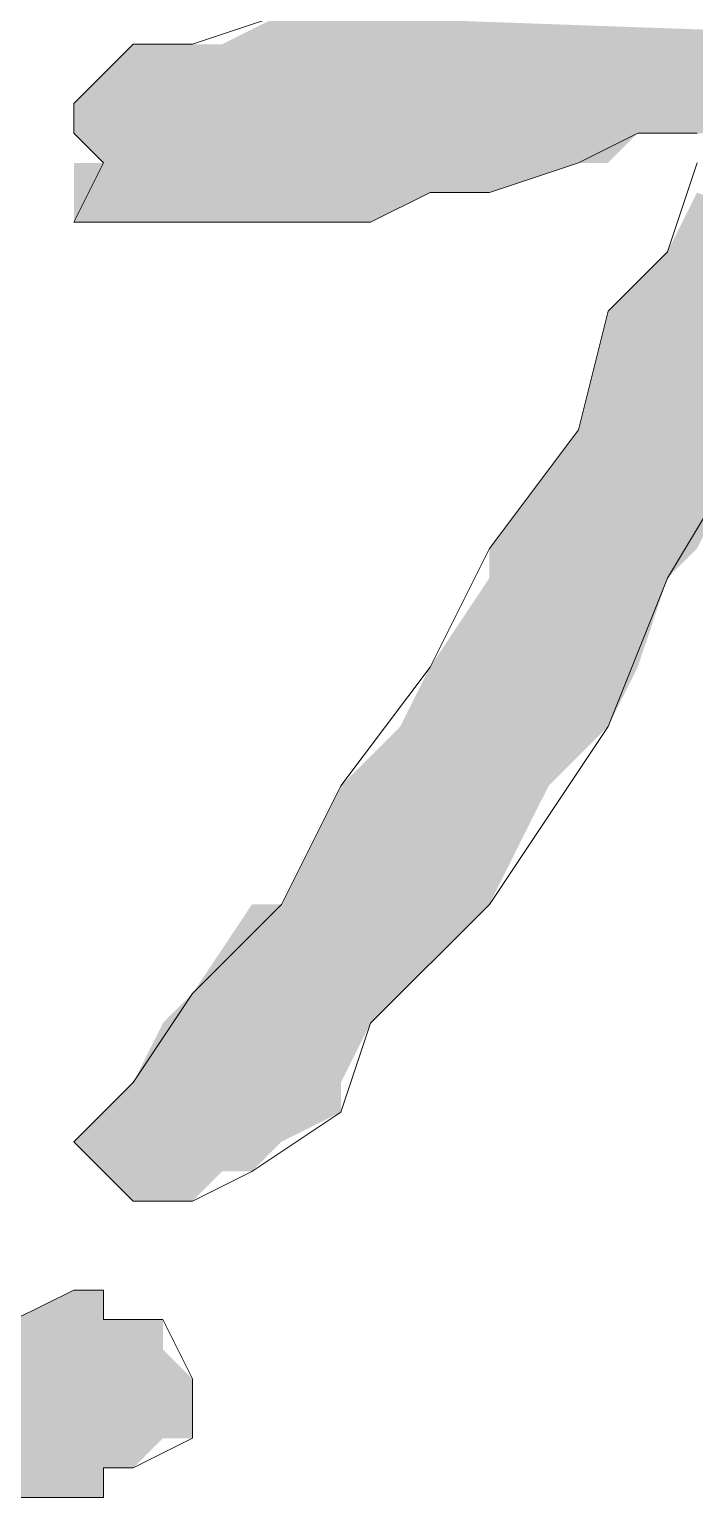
# Model space of a CAD drawing. Header units: millimetres. Extents: x 24 to 410, y 10 to 282.
# Drawn here: x 307.827 to 308.776, y 13.123 to 15.219 of the extents above; entities that cross this region are included whole.
import ezdxf

# ---------------------------------------------------------------- set-up
doc = ezdxf.new("R2010")
doc.units = ezdxf.units.MM
doc.layers.add('Watermark', color=7, linetype='Continuous')

msp = doc.modelspace()

# ---------------------------------------------------------------- hatches: boundary and pattern name
at = {"layer": 'Watermark'}
h = msp.add_hatch(color=256, dxfattribs=at)
h.dxf.hatch_style = 2
h.paths.add_polyline_path([(308.186667, 15.24), (308.102, 15.197667), (309.372, 15.197667)])
h = msp.add_hatch(color=256, dxfattribs=at)
h.dxf.hatch_style = 2
h.paths.add_polyline_path([(307.975, 15.197667), (307.932667, 15.155333), (309.202667, 15.155333)])
h = msp.add_hatch(color=256, dxfattribs=at)
h.dxf.hatch_style = 2
h.paths.add_polyline_path([(308.059667, 15.197667), (307.975, 15.197667), (309.329667, 15.197667)])
h = msp.add_hatch(color=256, dxfattribs=at)
h.dxf.hatch_style = 2
h.paths.add_polyline_path([(307.975, 15.197667), (309.329667, 15.197667)])
h = msp.add_hatch(color=256, dxfattribs=at)
h.dxf.hatch_style = 2
h.paths.add_polyline_path([(307.975, 15.197667), (309.329667, 15.197667)])
h = msp.add_hatch(color=256, dxfattribs=at)
h.dxf.hatch_style = 2
h.paths.add_polyline_path([(307.975, 15.197667), (309.329667, 15.197667), (309.202667, 15.155333)])
h = msp.add_hatch(color=256, dxfattribs=at)
h.dxf.hatch_style = 2
h.paths.add_polyline_path([(308.102, 15.197667), (308.059667, 15.197667), (309.329667, 15.197667)])
h = msp.add_hatch(color=256, dxfattribs=at)
h.dxf.hatch_style = 2
h.paths.add_polyline_path([(308.059667, 15.197667), (309.329667, 15.197667)])
h = msp.add_hatch(color=256, dxfattribs=at)
h.dxf.hatch_style = 2
h.paths.add_polyline_path([(308.102, 15.197667), (309.372, 15.197667), (309.329667, 15.197667)])
h = msp.add_hatch(color=256, dxfattribs=at)
h.dxf.hatch_style = 2
h.paths.add_polyline_path([(307.932667, 15.155333), (307.890333, 15.113), (309.160333, 15.113)])
h = msp.add_hatch(color=256, dxfattribs=at)
h.dxf.hatch_style = 2
h.paths.add_polyline_path([(307.932667, 15.155333), (309.202667, 15.155333), (309.160333, 15.113)])
h = msp.add_hatch(color=256, dxfattribs=at)
h.dxf.hatch_style = 2
h.paths.add_polyline_path([(307.890333, 15.113), (309.160333, 15.113)])
h = msp.add_hatch(color=256, dxfattribs=at)
h.dxf.hatch_style = 2
h.paths.add_polyline_path([(307.890333, 15.113), (309.160333, 15.113)])
h = msp.add_hatch(color=256, dxfattribs=at)
h.dxf.hatch_style = 2
h.paths.add_polyline_path([(307.890333, 15.113), (309.118, 15.113)])
h = msp.add_hatch(color=256, dxfattribs=at)
h.dxf.hatch_style = 2
h.paths.add_polyline_path([(307.890333, 15.113), (309.160333, 15.113), (309.118, 15.113)])
h = msp.add_hatch(color=256, dxfattribs=at)
h.dxf.hatch_style = 2
h.paths.add_polyline_path([(307.890333, 15.113), (307.890333, 15.070667), (309.118, 15.070667)])
h = msp.add_hatch(color=256, dxfattribs=at)
h.dxf.hatch_style = 2
h.paths.add_polyline_path([(307.890333, 15.113), (309.118, 15.113), (309.118, 15.070667)])
h = msp.add_hatch(color=256, dxfattribs=at)
h.dxf.hatch_style = 2
h.paths.add_polyline_path([(307.890333, 15.070667), (309.118, 15.070667)])
h = msp.add_hatch(color=256, dxfattribs=at)
h.dxf.hatch_style = 2
h.paths.add_polyline_path([(307.890333, 15.070667), (309.118, 15.070667)])
h = msp.add_hatch(color=256, dxfattribs=at)
h.dxf.hatch_style = 2
h.paths.add_polyline_path([(307.890333, 15.070667), (308.737, 15.070667)])
h = msp.add_hatch(color=256, dxfattribs=at)
h.dxf.hatch_style = 2
h.paths.add_polyline_path([(307.890333, 15.070667), (308.737, 15.070667)])
h = msp.add_hatch(color=256, dxfattribs=at)
h.dxf.hatch_style = 2
h.paths.add_polyline_path([(307.890333, 15.070667), (308.694667, 15.070667)])
h = msp.add_hatch(color=256, dxfattribs=at)
h.dxf.hatch_style = 2
h.paths.add_polyline_path([(307.890333, 15.070667), (308.737, 15.070667), (308.694667, 15.070667)])
h = msp.add_hatch(color=256, dxfattribs=at)
h.dxf.hatch_style = 2
h.paths.add_polyline_path([(307.890333, 15.070667), (307.932667, 15.028333), (308.652333, 15.028333)])
h = msp.add_hatch(color=256, dxfattribs=at)
h.dxf.hatch_style = 2
h.paths.add_polyline_path([(307.890333, 15.070667), (308.694667, 15.070667), (308.652333, 15.028333)])
h = msp.add_hatch(color=256, dxfattribs=at)
h.dxf.hatch_style = 2
h.paths.add_polyline_path([(308.737, 15.070667), (309.118, 15.070667)])
h = msp.add_hatch(color=256, dxfattribs=at)
h.dxf.hatch_style = 2
h.paths.add_polyline_path([(308.737, 15.070667), (309.118, 15.070667)])
h = msp.add_hatch(color=256, dxfattribs=at)
h.dxf.hatch_style = 2
h.paths.add_polyline_path([(307.932667, 15.028333), (307.890333, 15.028333), (308.61, 15.028333)])
h = msp.add_hatch(color=256, dxfattribs=at)
h.dxf.hatch_style = 2
h.paths.add_polyline_path([(307.890333, 15.028333), (307.890333, 14.986), (308.483, 14.986)])
h = msp.add_hatch(color=256, dxfattribs=at)
h.dxf.hatch_style = 2
h.paths.add_polyline_path([(307.890333, 15.028333), (308.61, 15.028333), (308.483, 14.986)])
h = msp.add_hatch(color=256, dxfattribs=at)
h.dxf.hatch_style = 2
h.paths.add_polyline_path([(307.932667, 15.028333), (308.652333, 15.028333), (308.61, 15.028333)])
h = msp.add_hatch(color=256, dxfattribs=at)
h.dxf.hatch_style = 2
h.paths.add_polyline_path([(307.890333, 14.986), (308.398333, 14.986)])
h = msp.add_hatch(color=256, dxfattribs=at)
h.dxf.hatch_style = 2
h.paths.add_polyline_path([(307.890333, 14.986), (308.483, 14.986), (308.398333, 14.986)])
h = msp.add_hatch(color=256, dxfattribs=at)
h.dxf.hatch_style = 2
h.paths.add_polyline_path([(307.890333, 14.986), (307.890333, 14.943667), (308.313667, 14.943667)])
h = msp.add_hatch(color=256, dxfattribs=at)
h.dxf.hatch_style = 2
h.paths.add_polyline_path([(307.890333, 14.986), (308.398333, 14.986), (308.313667, 14.943667)])
h = msp.add_hatch(color=256, dxfattribs=at)
h.dxf.hatch_style = 2
h.paths.add_polyline_path([(308.779333, 14.986), (308.737, 14.901333), (308.991, 14.901333)])
h = msp.add_hatch(color=256, dxfattribs=at)
h.dxf.hatch_style = 2
h.paths.add_polyline_path([(307.890333, 14.943667), (308.229, 14.943667)])
h = msp.add_hatch(color=256, dxfattribs=at)
h.dxf.hatch_style = 2
h.paths.add_polyline_path([(307.890333, 14.943667), (308.313667, 14.943667), (308.229, 14.943667)])
h = msp.add_hatch(color=256, dxfattribs=at)
h.dxf.hatch_style = 2
h.paths.add_polyline_path([(307.890333, 14.943667), (308.229, 14.943667)])
h = msp.add_hatch(color=256, dxfattribs=at)
h.dxf.hatch_style = 2
h.paths.add_polyline_path([(307.890333, 14.943667), (308.229, 14.943667)])
h = msp.add_hatch(color=256, dxfattribs=at)
h.dxf.hatch_style = 2
h.paths.add_polyline_path([(307.890333, 14.943667), (308.186667, 14.943667)])
h = msp.add_hatch(color=256, dxfattribs=at)
h.dxf.hatch_style = 2
h.paths.add_polyline_path([(307.890333, 14.943667), (308.229, 14.943667), (308.186667, 14.943667)])
h = msp.add_hatch(color=256, dxfattribs=at)
h.dxf.hatch_style = 2
h.paths.add_polyline_path([(307.890333, 14.943667), (307.975, 14.943667)])
h = msp.add_hatch(color=256, dxfattribs=at)
h.dxf.hatch_style = 2
h.paths.add_polyline_path([(307.890333, 14.943667), (308.017333, 14.943667), (307.975, 14.943667)])
h = msp.add_hatch(color=256, dxfattribs=at)
h.dxf.hatch_style = 2
h.paths.add_polyline_path([(307.932667, 14.943667), (307.975, 14.943667)])
h = msp.add_hatch(color=256, dxfattribs=at)
h.dxf.hatch_style = 2
h.paths.add_polyline_path([(307.932667, 14.943667), (307.975, 14.943667)])
h = msp.add_hatch(color=256, dxfattribs=at)
h.dxf.hatch_style = 2
h.paths.add_polyline_path([(307.932667, 14.943667), (307.975, 14.943667)])
h = msp.add_hatch(color=256, dxfattribs=at)
h.dxf.hatch_style = 2
h.paths.add_polyline_path([(308.017333, 14.943667), (308.186667, 14.943667), (308.144333, 14.943667)])
h = msp.add_hatch(color=256, dxfattribs=at)
h.dxf.hatch_style = 2
h.paths.add_polyline_path([(308.737, 14.901333), (308.652333, 14.816667), (308.948667, 14.816667)])
h = msp.add_hatch(color=256, dxfattribs=at)
h.dxf.hatch_style = 2
h.paths.add_polyline_path([(308.737, 14.901333), (308.991, 14.901333)])
h = msp.add_hatch(color=256, dxfattribs=at)
h.dxf.hatch_style = 2
h.paths.add_polyline_path([(308.737, 14.901333), (308.991, 14.901333)])
h = msp.add_hatch(color=256, dxfattribs=at)
h.dxf.hatch_style = 2
h.paths.add_polyline_path([(308.737, 14.901333), (308.991, 14.901333), (308.948667, 14.816667)])
h = msp.add_hatch(color=256, dxfattribs=at)
h.dxf.hatch_style = 2
h.paths.add_polyline_path([(308.652333, 14.816667), (308.61, 14.647333), (308.864, 14.647333)])
h = msp.add_hatch(color=256, dxfattribs=at)
h.dxf.hatch_style = 2
h.paths.add_polyline_path([(308.652333, 14.816667), (308.948667, 14.816667), (308.864, 14.647333)])
h = msp.add_hatch(color=256, dxfattribs=at)
h.dxf.hatch_style = 2
h.paths.add_polyline_path([(308.61, 14.647333), (308.483, 14.478), (308.779333, 14.478)])
h = msp.add_hatch(color=256, dxfattribs=at)
h.dxf.hatch_style = 2
h.paths.add_polyline_path([(308.61, 14.647333), (308.864, 14.647333)])
h = msp.add_hatch(color=256, dxfattribs=at)
h.dxf.hatch_style = 2
h.paths.add_polyline_path([(308.61, 14.647333), (308.864, 14.647333)])
h = msp.add_hatch(color=256, dxfattribs=at)
h.dxf.hatch_style = 2
h.paths.add_polyline_path([(308.61, 14.647333), (308.864, 14.647333), (308.779333, 14.478)])
h = msp.add_hatch(color=256, dxfattribs=at)
h.dxf.hatch_style = 2
h.paths.add_polyline_path([(308.483, 14.478), (308.483, 14.435667), (308.737, 14.435667)])
h = msp.add_hatch(color=256, dxfattribs=at)
h.dxf.hatch_style = 2
h.paths.add_polyline_path([(308.483, 14.478), (308.779333, 14.478), (308.737, 14.435667)])
h = msp.add_hatch(color=256, dxfattribs=at)
h.dxf.hatch_style = 2
h.paths.add_polyline_path([(308.483, 14.435667), (308.398333, 14.308667), (308.694667, 14.308667)])
h = msp.add_hatch(color=256, dxfattribs=at)
h.dxf.hatch_style = 2
h.paths.add_polyline_path([(308.483, 14.435667), (308.737, 14.435667), (308.694667, 14.308667)])
h = msp.add_hatch(color=256, dxfattribs=at)
h.dxf.hatch_style = 2
h.paths.add_polyline_path([(308.398333, 14.308667), (308.356, 14.224), (308.652333, 14.224)])
h = msp.add_hatch(color=256, dxfattribs=at)
h.dxf.hatch_style = 2
h.paths.add_polyline_path([(308.398333, 14.308667), (308.694667, 14.308667), (308.652333, 14.224)])
h = msp.add_hatch(color=256, dxfattribs=at)
h.dxf.hatch_style = 2
h.paths.add_polyline_path([(308.356, 14.224), (308.271333, 14.139333), (308.567667, 14.139333)])
h = msp.add_hatch(color=256, dxfattribs=at)
h.dxf.hatch_style = 2
h.paths.add_polyline_path([(308.356, 14.224), (308.652333, 14.224), (308.567667, 14.139333)])
h = msp.add_hatch(color=256, dxfattribs=at)
h.dxf.hatch_style = 2
h.paths.add_polyline_path([(308.271333, 14.139333), (308.186667, 13.97), (308.483, 13.97)])
h = msp.add_hatch(color=256, dxfattribs=at)
h.dxf.hatch_style = 2
h.paths.add_polyline_path([(308.271333, 14.139333), (308.567667, 14.139333), (308.483, 13.97)])
h = msp.add_hatch(color=256, dxfattribs=at)
h.dxf.hatch_style = 2
h.paths.add_polyline_path([(308.144333, 13.97), (308.059667, 13.843), (308.356, 13.843)])
h = msp.add_hatch(color=256, dxfattribs=at)
h.dxf.hatch_style = 2
h.paths.add_polyline_path([(308.186667, 13.97), (308.144333, 13.97), (308.483, 13.97)])
h = msp.add_hatch(color=256, dxfattribs=at)
h.dxf.hatch_style = 2
h.paths.add_polyline_path([(308.144333, 13.97), (308.483, 13.97), (308.356, 13.843)])
h = msp.add_hatch(color=256, dxfattribs=at)
h.dxf.hatch_style = 2
h.paths.add_polyline_path([(308.186667, 13.97), (308.483, 13.97)])
h = msp.add_hatch(color=256, dxfattribs=at)
h.dxf.hatch_style = 2
h.paths.add_polyline_path([(308.059667, 13.843), (308.017333, 13.800667), (308.313667, 13.800667)])
h = msp.add_hatch(color=256, dxfattribs=at)
h.dxf.hatch_style = 2
h.paths.add_polyline_path([(308.059667, 13.843), (308.356, 13.843), (308.313667, 13.800667)])
h = msp.add_hatch(color=256, dxfattribs=at)
h.dxf.hatch_style = 2
h.paths.add_polyline_path([(308.017333, 13.800667), (307.975, 13.716), (308.271333, 13.716)])
h = msp.add_hatch(color=256, dxfattribs=at)
h.dxf.hatch_style = 2
h.paths.add_polyline_path([(308.017333, 13.800667), (308.313667, 13.800667), (308.271333, 13.716)])
h = msp.add_hatch(color=256, dxfattribs=at)
h.dxf.hatch_style = 2
h.paths.add_polyline_path([(307.975, 13.716), (307.932667, 13.673667), (308.271333, 13.673667)])
h = msp.add_hatch(color=256, dxfattribs=at)
h.dxf.hatch_style = 2
h.paths.add_polyline_path([(307.975, 13.716), (308.271333, 13.716), (308.271333, 13.673667)])
h = msp.add_hatch(color=256, dxfattribs=at)
h.dxf.hatch_style = 2
h.paths.add_polyline_path([(307.932667, 13.673667), (307.890333, 13.631333), (308.186667, 13.631333)])
h = msp.add_hatch(color=256, dxfattribs=at)
h.dxf.hatch_style = 2
h.paths.add_polyline_path([(307.932667, 13.673667), (308.271333, 13.673667)])
h = msp.add_hatch(color=256, dxfattribs=at)
h.dxf.hatch_style = 2
h.paths.add_polyline_path([(307.932667, 13.673667), (308.271333, 13.673667)])
h = msp.add_hatch(color=256, dxfattribs=at)
h.dxf.hatch_style = 2
h.paths.add_polyline_path([(307.932667, 13.673667), (308.271333, 13.673667), (308.186667, 13.631333)])
h = msp.add_hatch(color=256, dxfattribs=at)
h.dxf.hatch_style = 2
h.paths.add_polyline_path([(307.890333, 13.631333), (307.932667, 13.589), (308.144333, 13.589)])
h = msp.add_hatch(color=256, dxfattribs=at)
h.dxf.hatch_style = 2
h.paths.add_polyline_path([(307.890333, 13.631333), (308.186667, 13.631333), (308.144333, 13.589)])
h = msp.add_hatch(color=256, dxfattribs=at)
h.dxf.hatch_style = 2
h.paths.add_polyline_path([(307.932667, 13.589), (308.102, 13.589)])
h = msp.add_hatch(color=256, dxfattribs=at)
h.dxf.hatch_style = 2
h.paths.add_polyline_path([(307.932667, 13.589), (308.144333, 13.589), (308.102, 13.589)])
h = msp.add_hatch(color=256, dxfattribs=at)
h.dxf.hatch_style = 2
h.paths.add_polyline_path([(307.932667, 13.589), (307.975, 13.546667), (308.059667, 13.546667)])
h = msp.add_hatch(color=256, dxfattribs=at)
h.dxf.hatch_style = 2
h.paths.add_polyline_path([(307.932667, 13.589), (308.102, 13.589), (308.059667, 13.546667)])
h = msp.add_hatch(color=256, dxfattribs=at)
h.dxf.hatch_style = 2
h.paths.add_polyline_path([(307.975, 13.546667), (308.059667, 13.546667)])
h = msp.add_hatch(color=256, dxfattribs=at)
h.dxf.hatch_style = 2
h.paths.add_polyline_path([(307.975, 13.546667), (308.059667, 13.546667)])
h = msp.add_hatch(color=256, dxfattribs=at)
h.dxf.hatch_style = 2
h.paths.add_polyline_path([(308.017333, 13.546667), (308.059667, 13.546667)])
h = msp.add_hatch(color=256, dxfattribs=at)
h.dxf.hatch_style = 2
h.paths.add_polyline_path([(307.890333, 13.419667), (307.805667, 13.377333), (307.932667, 13.377333)])
h = msp.add_hatch(color=256, dxfattribs=at)
h.dxf.hatch_style = 2
h.paths.add_polyline_path([(307.890333, 13.419667), (307.932667, 13.419667)])
h = msp.add_hatch(color=256, dxfattribs=at)
h.dxf.hatch_style = 2
h.paths.add_polyline_path([(307.890333, 13.419667), (307.932667, 13.419667), (307.932667, 13.377333)])
h = msp.add_hatch(color=256, dxfattribs=at)
h.dxf.hatch_style = 2
h.paths.add_polyline_path([(305.985333, 13.377333), (307.932667, 13.377333)])
h = msp.add_hatch(color=256, dxfattribs=at)
h.dxf.hatch_style = 2
h.paths.add_polyline_path([(305.985333, 13.377333), (307.932667, 13.377333)])
h = msp.add_hatch(color=256, dxfattribs=at)
h.dxf.hatch_style = 2
h.paths.add_polyline_path([(305.985333, 13.377333), (307.932667, 13.377333)])
h = msp.add_hatch(color=256, dxfattribs=at)
h.dxf.hatch_style = 2
h.paths.add_polyline_path([(305.985333, 13.377333), (307.932667, 13.377333)])
h = msp.add_hatch(color=256, dxfattribs=at)
h.dxf.hatch_style = 2
h.paths.add_polyline_path([(306.027667, 13.377333), (308.017333, 13.377333)])
h = msp.add_hatch(color=256, dxfattribs=at)
h.dxf.hatch_style = 2
h.paths.add_polyline_path([(306.027667, 13.377333), (308.017333, 13.377333)])
h = msp.add_hatch(color=256, dxfattribs=at)
h.dxf.hatch_style = 2
h.paths.add_polyline_path([(306.112333, 13.377333), (306.197, 13.335), (308.017333, 13.335)])
h = msp.add_hatch(color=256, dxfattribs=at)
h.dxf.hatch_style = 2
h.paths.add_polyline_path([(306.112333, 13.377333), (308.017333, 13.377333), (308.017333, 13.335)])
h = msp.add_hatch(color=256, dxfattribs=at)
h.dxf.hatch_style = 2
h.paths.add_polyline_path([(307.805667, 13.377333), (307.932667, 13.377333)])
h = msp.add_hatch(color=256, dxfattribs=at)
h.dxf.hatch_style = 2
h.paths.add_polyline_path([(307.805667, 13.377333), (307.932667, 13.377333)])
h = msp.add_hatch(color=256, dxfattribs=at)
h.dxf.hatch_style = 2
h.paths.add_polyline_path([(306.197, 13.335), (306.281667, 13.292667), (308.059667, 13.292667)])
h = msp.add_hatch(color=256, dxfattribs=at)
h.dxf.hatch_style = 2
h.paths.add_polyline_path([(306.197, 13.335), (308.017333, 13.335), (308.059667, 13.292667)])
h = msp.add_hatch(color=256, dxfattribs=at)
h.dxf.hatch_style = 2
h.paths.add_polyline_path([(306.281667, 13.292667), (308.059667, 13.292667)])
h = msp.add_hatch(color=256, dxfattribs=at)
h.dxf.hatch_style = 2
h.paths.add_polyline_path([(306.281667, 13.292667), (308.059667, 13.292667)])
h = msp.add_hatch(color=256, dxfattribs=at)
h.dxf.hatch_style = 2
h.paths.add_polyline_path([(306.324, 13.292667), (306.451, 13.250333), (308.059667, 13.250333)])
h = msp.add_hatch(color=256, dxfattribs=at)
h.dxf.hatch_style = 2
h.paths.add_polyline_path([(306.324, 13.292667), (308.059667, 13.292667), (308.059667, 13.250333)])
h = msp.add_hatch(color=256, dxfattribs=at)
h.dxf.hatch_style = 2
h.paths.add_polyline_path([(306.578, 13.250333), (308.059667, 13.250333)])
h = msp.add_hatch(color=256, dxfattribs=at)
h.dxf.hatch_style = 2
h.paths.add_polyline_path([(306.578, 13.250333), (308.059667, 13.250333)])
h = msp.add_hatch(color=256, dxfattribs=at)
h.dxf.hatch_style = 2
h.paths.add_polyline_path([(306.578, 13.250333), (308.059667, 13.250333)])
h = msp.add_hatch(color=256, dxfattribs=at)
h.dxf.hatch_style = 2
h.paths.add_polyline_path([(306.578, 13.250333), (308.059667, 13.250333)])
h = msp.add_hatch(color=256, dxfattribs=at)
h.dxf.hatch_style = 2
h.paths.add_polyline_path([(306.620333, 13.250333), (306.662667, 13.208), (308.059667, 13.208)])
h = msp.add_hatch(color=256, dxfattribs=at)
h.dxf.hatch_style = 2
h.paths.add_polyline_path([(306.620333, 13.250333), (308.059667, 13.250333), (308.059667, 13.208)])
h = msp.add_hatch(color=256, dxfattribs=at)
h.dxf.hatch_style = 2
h.paths.add_polyline_path([(306.662667, 13.208), (308.059667, 13.208)])
h = msp.add_hatch(color=256, dxfattribs=at)
h.dxf.hatch_style = 2
h.paths.add_polyline_path([(306.662667, 13.208), (308.059667, 13.208)])
h = msp.add_hatch(color=256, dxfattribs=at)
h.dxf.hatch_style = 2
h.paths.add_polyline_path([(306.747333, 13.208), (308.017333, 13.208)])
h = msp.add_hatch(color=256, dxfattribs=at)
h.dxf.hatch_style = 2
h.paths.add_polyline_path([(306.747333, 13.208), (308.059667, 13.208), (308.017333, 13.208)])
h = msp.add_hatch(color=256, dxfattribs=at)
h.dxf.hatch_style = 2
h.paths.add_polyline_path([(306.747333, 13.208), (306.874333, 13.165667), (307.975, 13.165667)])
h = msp.add_hatch(color=256, dxfattribs=at)
h.dxf.hatch_style = 2
h.paths.add_polyline_path([(306.747333, 13.208), (308.017333, 13.208), (307.975, 13.165667)])
h = msp.add_hatch(color=256, dxfattribs=at)
h.dxf.hatch_style = 2
h.paths.add_polyline_path([(306.874333, 13.165667), (307.975, 13.165667)])
h = msp.add_hatch(color=256, dxfattribs=at)
h.dxf.hatch_style = 2
h.paths.add_polyline_path([(306.874333, 13.165667), (307.975, 13.165667)])
h = msp.add_hatch(color=256, dxfattribs=at)
h.dxf.hatch_style = 2
h.paths.add_polyline_path([(306.874333, 13.165667), (307.932667, 13.165667)])
h = msp.add_hatch(color=256, dxfattribs=at)
h.dxf.hatch_style = 2
h.paths.add_polyline_path([(306.874333, 13.165667), (307.975, 13.165667), (307.932667, 13.165667)])
h = msp.add_hatch(color=256, dxfattribs=at)
h.dxf.hatch_style = 2
h.paths.add_polyline_path([(306.916667, 13.165667), (307.001333, 13.123333), (307.932667, 13.123333)])
h = msp.add_hatch(color=256, dxfattribs=at)
h.dxf.hatch_style = 2
h.paths.add_polyline_path([(306.916667, 13.165667), (307.932667, 13.165667), (307.932667, 13.123333)])
h = msp.add_hatch(color=256, dxfattribs=at)
h.dxf.hatch_style = 2
h.paths.add_polyline_path([(307.001333, 13.123333), (307.932667, 13.123333)])
h = msp.add_hatch(color=256, dxfattribs=at)
h.dxf.hatch_style = 2
h.paths.add_polyline_path([(307.001333, 13.123333), (307.932667, 13.123333)])
h = msp.add_hatch(color=256, dxfattribs=at)
h.dxf.hatch_style = 2
h.paths.add_polyline_path([(307.001333, 13.123333), (307.848, 13.123333), (307.805667, 13.123333)])
h = msp.add_hatch(color=256, dxfattribs=at)
h.dxf.hatch_style = 2
h.paths.add_polyline_path([(307.848, 13.123333), (307.932667, 13.123333)])
h = msp.add_hatch(color=256, dxfattribs=at)
h.dxf.hatch_style = 2
h.paths.add_polyline_path([(307.848, 13.123333), (307.932667, 13.123333)])
h = msp.add_hatch(color=256, dxfattribs=at)
h.dxf.hatch_style = 2
h.paths.add_polyline_path([(307.890333, 13.123333), (307.932667, 13.123333)])

# ---------------------------------------------------------------- linework, layer by layer
at = {"layer": 'Watermark', "lineweight": 0}
for points in [[(308.779333, 15.070667), (308.694667, 15.070667), (308.61, 15.028333), (308.483, 14.986), (308.398333, 14.986), (308.313667, 14.943667), (307.890333, 14.943667), (307.932667, 15.028333), (307.890333, 15.070667), (307.890333, 15.113), (307.932667, 15.155333), (307.975, 15.197667), (308.059667, 15.197667), (308.186667, 15.24)], [(308.864, 14.647333), (308.737, 14.435667), (308.652333, 14.224), (308.483, 13.97), (308.313667, 13.800667), (308.271333, 13.673667), (308.144333, 13.589), (308.059667, 13.546667), (307.975, 13.546667), (307.932667, 13.589), (307.890333, 13.631333), (307.932667, 13.673667), (307.975, 13.716), (308.059667, 13.843), (308.186667, 13.97), (308.271333, 14.139333), (308.398333, 14.308667), (308.483, 14.478), (308.61, 14.647333), (308.652333, 14.816667), (308.737, 14.901333), (308.779333, 15.028333)], [(307.805667, 13.377333), (307.890333, 13.419667), (307.932667, 13.419667), (307.932667, 13.377333), (308.017333, 13.377333), (308.059667, 13.292667), (308.059667, 13.208), (307.975, 13.165667), (307.932667, 13.165667), (307.932667, 13.123333), (307.001333, 13.123333)]]:
    msp.add_lwpolyline(points, dxfattribs=at)

doc.saveas('drawing.dxf')
